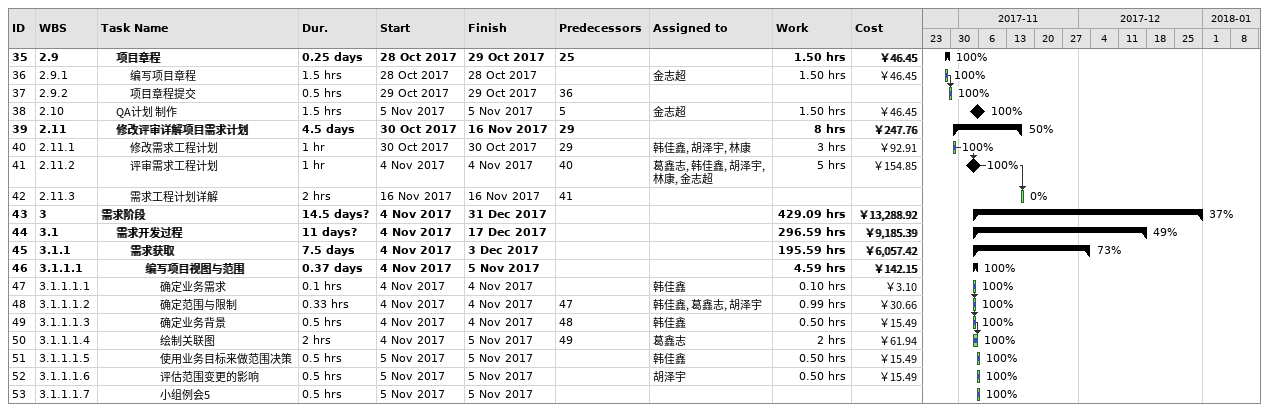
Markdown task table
| ID | WBS | Task | Duration | Start | Finish | Predecessors | Resources | % complete | Work (h) | Cost (￥) |
|---|---|---|---|---|---|---|---|---|---|---|
| 35 | 2.9 | **项目章程** | 0.25d | 2017-10-28 | 2017-10-29 | 25 |  | 100 | 1.50 | 46.45 |
| 36 | 2.9.1 | 编写项目章程 | 1.5h | 2017-10-28 | 2017-10-28 |  | 金志超 | 100 | 1.50 | 46.45 |
| 37 | 2.9.2 | 项目章程提交 | 0.5h | 2017-10-29 | 2017-10-29 | 36 |  | 100 |  |  |
| 38 | 2.10 | QA计划 制作 | 1.5h | 2017-11-05 | 2017-11-05 | 5 | 金志超 | 100 | 1.50 | 46.45 |
| 39 | 2.11 | **修改评审详解项目需求计划** | 4.5d | 2017-10-30 | 2017-11-16 | 29 |  | 50 | 8 | 247.76 |
| 40 | 2.11.1 | 修改需求工程计划 | 1h | 2017-10-30 | 2017-10-30 | 29 | 韩佳鑫, 胡泽宇, 林康 | 100 | 3 | 92.91 |
| 41 | 2.11.2 | 评审需求工程计划 | 1h | 2017-11-04 | 2017-11-04 | 40 | 葛鑫志, 韩佳鑫, 胡泽宇, 林康, 金志超 | 100 | 5 | 154.85 |
| 42 | 2.11.3 | 需求工程计划详解 | 2h | 2017-11-16 | 2017-11-16 | 41 |  | 0 |  |  |
| 43 | 3 | **需求阶段** | 14.5d? | 2017-11-04 | 2017-12-31 |  |  | 37 | 429.09 | 13288.92 |
| 44 | 3.1 | **需求开发过程** | 11d? | 2017-11-04 | 2017-12-17 |  |  | 49 | 296.59 | 9185.39 |
| 45 | 3.1.1 | **需求获取** | 7.5d | 2017-11-04 | 2017-12-03 |  |  | 73 | 195.59 | 6057.42 |
| 46 | 3.1.1.1 | **编写项目视图与范围** | 0.37d | 2017-11-04 | 2017-11-05 |  |  | 100 | 4.59 | 142.15 |
| 47 | 3.1.1.1.1 | 确定业务需求 | 0.1h | 2017-11-04 | 2017-11-04 |  | 韩佳鑫 | 100 | 0.10 | 3.10 |
| 48 | 3.1.1.1.2 | 确定范围与限制 | 0.33h | 2017-11-04 | 2017-11-04 | 47 | 韩佳鑫, 葛鑫志, 胡泽宇 | 100 | 0.99 | 30.66 |
| 49 | 3.1.1.1.3 | 确定业务背景 | 0.5h | 2017-11-04 | 2017-11-04 | 48 | 韩佳鑫 | 100 | 0.50 | 15.49 |
| 50 | 3.1.1.1.4 | 绘制关联图 | 2h | 2017-11-04 | 2017-11-05 | 49 | 葛鑫志 | 100 | 2 | 61.94 |
| 51 | 3.1.1.1.5 | 使用业务目标来做范围决策 | 0.5h | 2017-11-05 | 2017-11-05 |  | 韩佳鑫 | 100 | 0.50 | 15.49 |
| 52 | 3.1.1.1.6 | 评估范围变更的影响 | 0.5h | 2017-11-05 | 2017-11-05 |  | 胡泽宇 | 100 | 0.50 | 15.49 |
| 53 | 3.1.1.1.7 | 小组例会5 | 0.5h | 2017-11-05 | 2017-11-05 |  |  | 100 |  |  |
